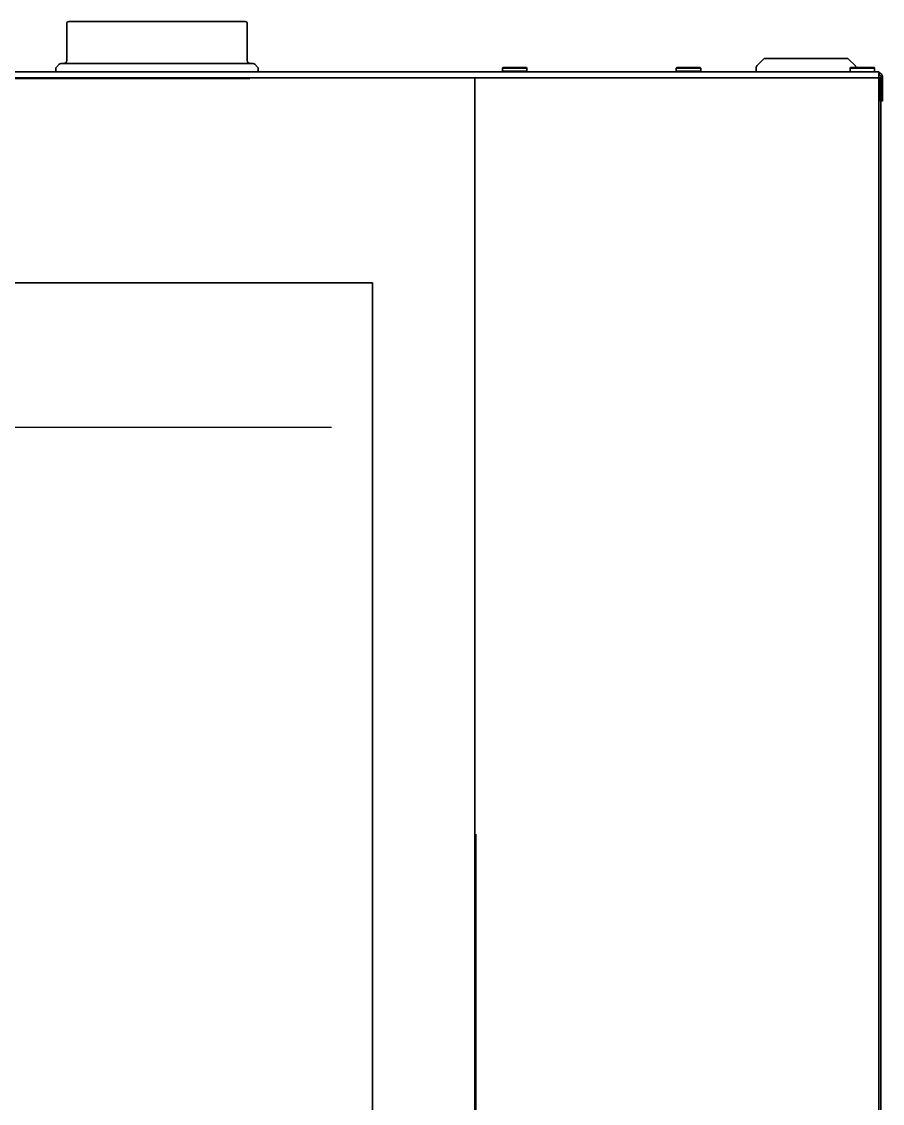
# Model space of a CAD drawing. Header units: inches. Extents: x 786 to 5593, y 691 to 5453.
# Drawn here: x 3836 to 4257, y 3425 to 3954 of the extents above; entities that cross this region are included whole.
import ezdxf

# ---------------------------------------------------------------- set-up
doc = ezdxf.new("R2010")
doc.units = ezdxf.units.IN
doc.layers.add('1', color=7, linetype='Continuous', true_color=0xffffff)

msp = doc.modelspace()

# ---------------------------------------------------------------- linework, layer by layer
at = {"color": 7}
for p, q in [((4255.97, 3914.86), (4255.74, 3914.86)), ((4256.54, 3914.86), (4255.97, 3914.86)), ((4255.97, 3914.86), (4255.97, 3914.86))]:
    msp.add_line(p, q, dxfattribs=at)
at = {"color": 2}
msp.add_line((3664.24, 3755.46), (3987.24, 3755.46), dxfattribs=at)
at = {"layer": '1', "color": 7, "linetype": 'Continuous', "lineweight": 35}
for p, q in [((3857.67, 3952.66), (3857.67, 3934.66)), ((3857.67, 3952.66), (3857.67, 3934.66)), ((3858.67, 3953.66), (3863.76, 3953.66)), ((3858.67, 3953.66), (3863.76, 3953.66)), ((3863.76, 3953.66), (3873.75, 3953.66)), ((3863.76, 3953.66), (3873.75, 3953.66)), ((3873.75, 3953.66), (3876.75, 3953.66)), ((3873.75, 3953.66), (3876.75, 3953.66)), ((3876.75, 3953.66), (3926.92, 3953.66)), ((3876.75, 3953.66), (3926.92, 3953.66)), ((3926.92, 3953.66), (3929.93, 3953.66)), ((3926.92, 3953.66), (3929.93, 3953.66)), ((3929.93, 3953.66), (3939.91, 3953.66)), ((3929.93, 3953.66), (3939.91, 3953.66)), ((3939.91, 3953.66), (3945, 3953.66)), ((3939.91, 3953.66), (3945, 3953.66)), ((3946, 3934.66), (3946, 3952.66)), ((3946, 3934.66), (3946, 3952.66)), ((4198.45, 3935.36), (4195.16, 3932.08)), ((4199.15, 3935.66), (4200.74, 3935.66)), ((4200.74, 3935.66), (4237.74, 3935.66)), ((4239.33, 3935.66), (4237.74, 3935.66)), ((4240.03, 3935.36), (4243.32, 3932.08)), ((4002.68, 3929.16), (3593.79, 3929.16)), ((3842.84, 3929.16), (3842.84, 3929.36)), ((3842.84, 3929.16), (3842.84, 3929.36)), ((3846.84, 3929.36), (3846.84, 3929.16)), ((3846.84, 3929.36), (3846.84, 3929.16)), ((3850.84, 3929.16), (3850.84, 3929.36)), ((3850.84, 3929.16), (3850.84, 3929.36)), ((3852.34, 3930.74), (3852.34, 3929.36)), ((3854.04, 3932.86), (3852.63, 3931.45)), ((3854.04, 3932.86), (3852.63, 3931.45)), ((3901.84, 3933.16), (3854.75, 3933.16)), ((3901.84, 3933.16), (3854.75, 3933.16)), ((3948.92, 3933.16), (3901.84, 3933.16)), ((3948.92, 3933.16), (3901.84, 3933.16)), ((3947.69, 3929.16), (3948.4, 3929.16)), ((3962.15, 3929.16), (3948.4, 3929.16)), ((3951.04, 3931.45), (3949.63, 3932.86)), ((3951.04, 3931.45), (3949.63, 3932.86)), ((3951.34, 3929.36), (3951.34, 3930.74)), ((4240.74, 3929.16), (3963.57, 3929.16)), ((4070.99, 3931.16), (4070.74, 3930.91)), ((4070.74, 3930.91), (4082.74, 3930.91)), ((4070.74, 3930.91), (4070.74, 3929.41)), ((4070.74, 3929.41), (4070.99, 3929.16)), ((4082.74, 3929.41), (4070.74, 3929.41)), ((4070.99, 3931.16), (4082.49, 3931.16)), ((4072.15, 3929.16), (4073.57, 3929.16)), ((4082.74, 3930.91), (4082.49, 3931.16)), ((4082.49, 3929.16), (4082.74, 3929.41)), ((4082.74, 3929.41), (4082.74, 3930.91)), ((4142.74, 3929.16), (4144.74, 3929.16)), ((4155.99, 3931.16), (4155.74, 3930.91)), ((4155.74, 3930.91), (4167.74, 3930.91)), ((4155.74, 3930.91), (4155.74, 3929.41)), ((4155.74, 3929.41), (4155.99, 3929.16)), ((4167.74, 3929.41), (4155.74, 3929.41)), ((4155.99, 3931.16), (4167.49, 3931.16)), ((4167.74, 3930.91), (4167.49, 3931.16)), ((4167.49, 3929.16), (4167.74, 3929.41)), ((4167.74, 3929.41), (4167.74, 3930.91)), ((4194.79, 3929.16), (4194.87, 3931.41)), ((4240.99, 3931.16), (4240.74, 3930.91)), ((4240.74, 3930.91), (4252.74, 3930.91)), ((4240.74, 3930.91), (4240.74, 3929.41)), ((4240.74, 3929.41), (4240.99, 3929.16)), ((4254.78, 3929.16), (4240.74, 3929.16)), ((4240.99, 3931.16), (4252.49, 3931.16)), ((4243.61, 3931.41), (4243.62, 3931.16)), ((4252.74, 3930.91), (4252.49, 3931.16)), ((4252.49, 3929.16), (4252.74, 3929.41)), ((4252.74, 3929.41), (4252.74, 3930.91)), ((3947.69, 3926.16), (3593.79, 3926.16)), ((3947.24, 3925.91), (3594.24, 3925.91)), ((3859.34, 3925.91), (3859.34, 3926.16)), ((3935.14, 3926.16), (3935.14, 3925.91)), ((3944.34, 3926.16), (3944.34, 3925.91)), ((3946.34, 3926.16), (3946.34, 3925.91)), ((3946.74, 3925.91), (3946.74, 3926.16)), ((3948.4, 3926.16), (3947.69, 3926.16)), ((3962.15, 3926.16), (3948.4, 3926.16)), ((3962.15, 3926.16), (3948.4, 3926.16)), ((3963.57, 3926.16), (3962.15, 3926.16)), ((3963.57, 3926.16), (3962.15, 3926.16)), ((4145.62, 3926.16), (3963.57, 3926.16)), ((4256.54, 3926.16), (3963.57, 3926.16)), ((4057.24, 2813.16), (4057.24, 3926.16)), ((4144.74, 3926.16), (4142.74, 3926.16)), ((4144.74, 3926.16), (4142.74, 3926.16)), ((4254.78, 3928.41), (4254.74, 3926.16)), ((4254.74, 2767.35), (4254.74, 3926.16)), ((4255.64, 3925.9), (4255.64, 3914.86)), ((4255.74, 3925.9), (4255.74, 3914.86)), ((4256.54, 3926.86), (4256.54, 3926.74)), ((4256.54, 3926.74), (4256.54, 3925.9)), ((4256.54, 3925.9), (4256.54, 3914.86)), ((4255.74, 3914.86), (4255.74, 2828.01)), ((4007.24, 3825.91), (3644.24, 3825.91)), ((4007.24, 2962.91), (4007.24, 3825.91)), ((4057.74, 2812.91), (4057.74, 3556.41))]:
    msp.add_line(p, q, dxfattribs=at)
for centre, radius, start, end in [((3858.67, 3952.66), 1, 90, 180), ((3858.67, 3952.66), 1, 90, 180), ((3945, 3952.66), 1, 0, 90), ((3945, 3952.66), 1, 0, 90), ((3856.17, 3934.66), 1.5, 270, 0), ((3856.17, 3934.66), 1.5, 270, 0), ((3947.5, 3934.66), 1.5, 180, 270), ((3947.5, 3934.66), 1.5, 180, 270), ((4199.15, 3934.66), 1, 90, 135), ((4239.33, 3934.66), 1, 45, 90), ((3853.34, 3930.74), 1, 135, 180), ((3854.75, 3932.16), 1, 90, 135), ((3854.75, 3932.16), 1, 90, 135), ((3948.92, 3932.16), 1, 45, 90), ((3948.92, 3932.16), 1, 45, 90), ((3950.34, 3930.74), 1, 0, 45), ((3950.34, 3930.74), 1, 0, 45), ((4195.87, 3931.37), 1, 135, 178), ((4242.61, 3931.37), 1, 2, 45), ((3944.34, 3924.16), 2, 59.9991, 90)]:
    msp.add_arc(centre, radius, start, end, dxfattribs=at)
for points, knots in [([(4254.78, 3929.16), (4255, 3928.64), (4255.11, 3928.62), (4255.33, 3928.56), (4255.43, 3928.52), (4255.63, 3928.42), (4255.73, 3928.37), (4255.91, 3928.23), (4255.99, 3928.16), (4256.14, 3927.99), (4256.21, 3927.9), (4256.33, 3927.71), (4256.38, 3927.61), (4256.46, 3927.41), (4256.49, 3927.3), (4256.53, 3927.08), (4256.54, 3926.97), (4256.54, 3926.86)], [0, 0, 0, 0, 0.125, 0.125, 0.25, 0.25, 0.375, 0.375, 0.5, 0.5, 0.625, 0.625, 0.75, 0.75, 0.875, 0.875, 1, 1, 1, 1]), ([(4255.07, 3927.8), (4255.11, 3927.79), (4255.15, 3927.77), (4255.29, 3927.7), (4255.39, 3927.62), (4255.56, 3927.44), (4255.63, 3927.34), (4255.72, 3927.1), (4255.74, 3926.98), (4255.74, 3926.86)], [0, 0, 0, 0, 0.092302, 0.092302, 0.394868, 0.394868, 0.697434, 0.697434, 1, 1, 1, 1])]:
    msp.add_open_spline(points, degree=3, knots=knots, dxfattribs=at)
msp.add_open_spline([(4255.74, 3926.86), (4256.54, 3926.86)], degree=1, dxfattribs=at)

doc.saveas('drawing.dxf')
